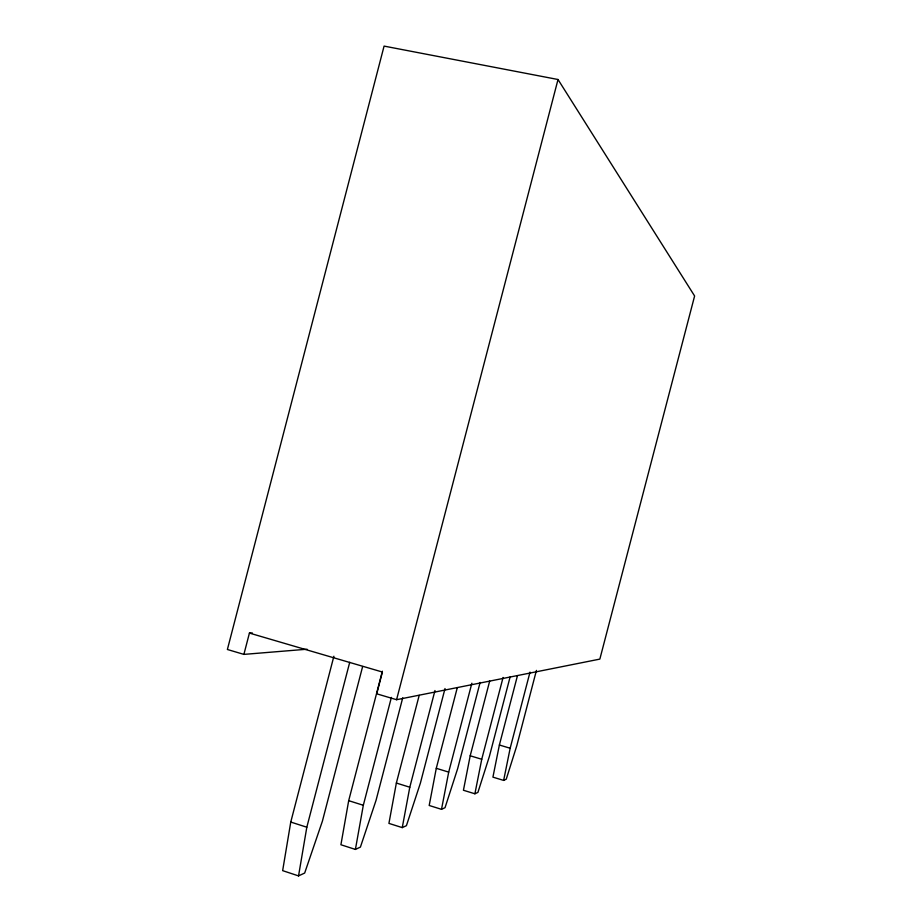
<?xml version="1.0" encoding="UTF-8"?>
<svg xmlns="http://www.w3.org/2000/svg" width="922" height="922" viewBox="0 0 922 922"><rect width="100%" height="100%" fill="white"/><g stroke="black" fill="none" stroke-linecap="round" stroke-linejoin="round"><path stroke-width="1.38" d="M333.891 656.234L290.764 822.055L282.651 870.645L298.544 875.9L304.675 873.042L322.4 821.168L362.634 666.537M298.544 875.9L306.819 827.218L349.726 662.284M382.365 671.216L348.689 800.665L340.91 844.748L355.408 849.427L360.41 847.099L376.049 800.331L402.741 697.781M355.408 849.427L363.314 805.275L391.389 697.412M419.187 695.361L396.356 783.055L388.923 823.392L402.257 827.61L406.418 825.674L420.397 783.101L445.026 688.527M402.257 827.61L409.794 787.227L434.977 690.52M457.231 687.893L436.279 768.314L429.191 805.482L441.511 809.332L445.038 807.684L457.658 768.625L480.12 682.441M441.511 809.332L448.703 772.106L471.868 683.202M489.686 681.035L470.197 755.786L463.432 790.258L474.899 793.784L477.919 792.378L489.421 756.294L510.108 676.944M474.899 793.784L481.745 759.267L503.078 677.451M517.392 675.93L499.378 745.011L492.924 777.142L503.643 780.404L506.247 779.182L516.816 745.656L536.431 670.398M503.643 780.404L510.166 748.238L530.012 672.115M249.424 633.08L382.4 672.034L376.729 693.817L396.575 699.706L599.853 659.103L694.612 295.985L558.017 79.511L384.082 46.1L227.388 649.491L243.892 654.389L249.424 633.08L252.305 632.93M396.575 699.706L558.017 79.511M243.892 654.389L307.038 649.215M499.378 745.011L510.166 748.238M470.197 755.786L481.745 759.267M436.279 768.314L448.703 772.106M396.356 783.055L409.794 787.227M348.689 800.665L363.314 805.275M290.764 822.055L306.819 827.218"/></g></svg>
